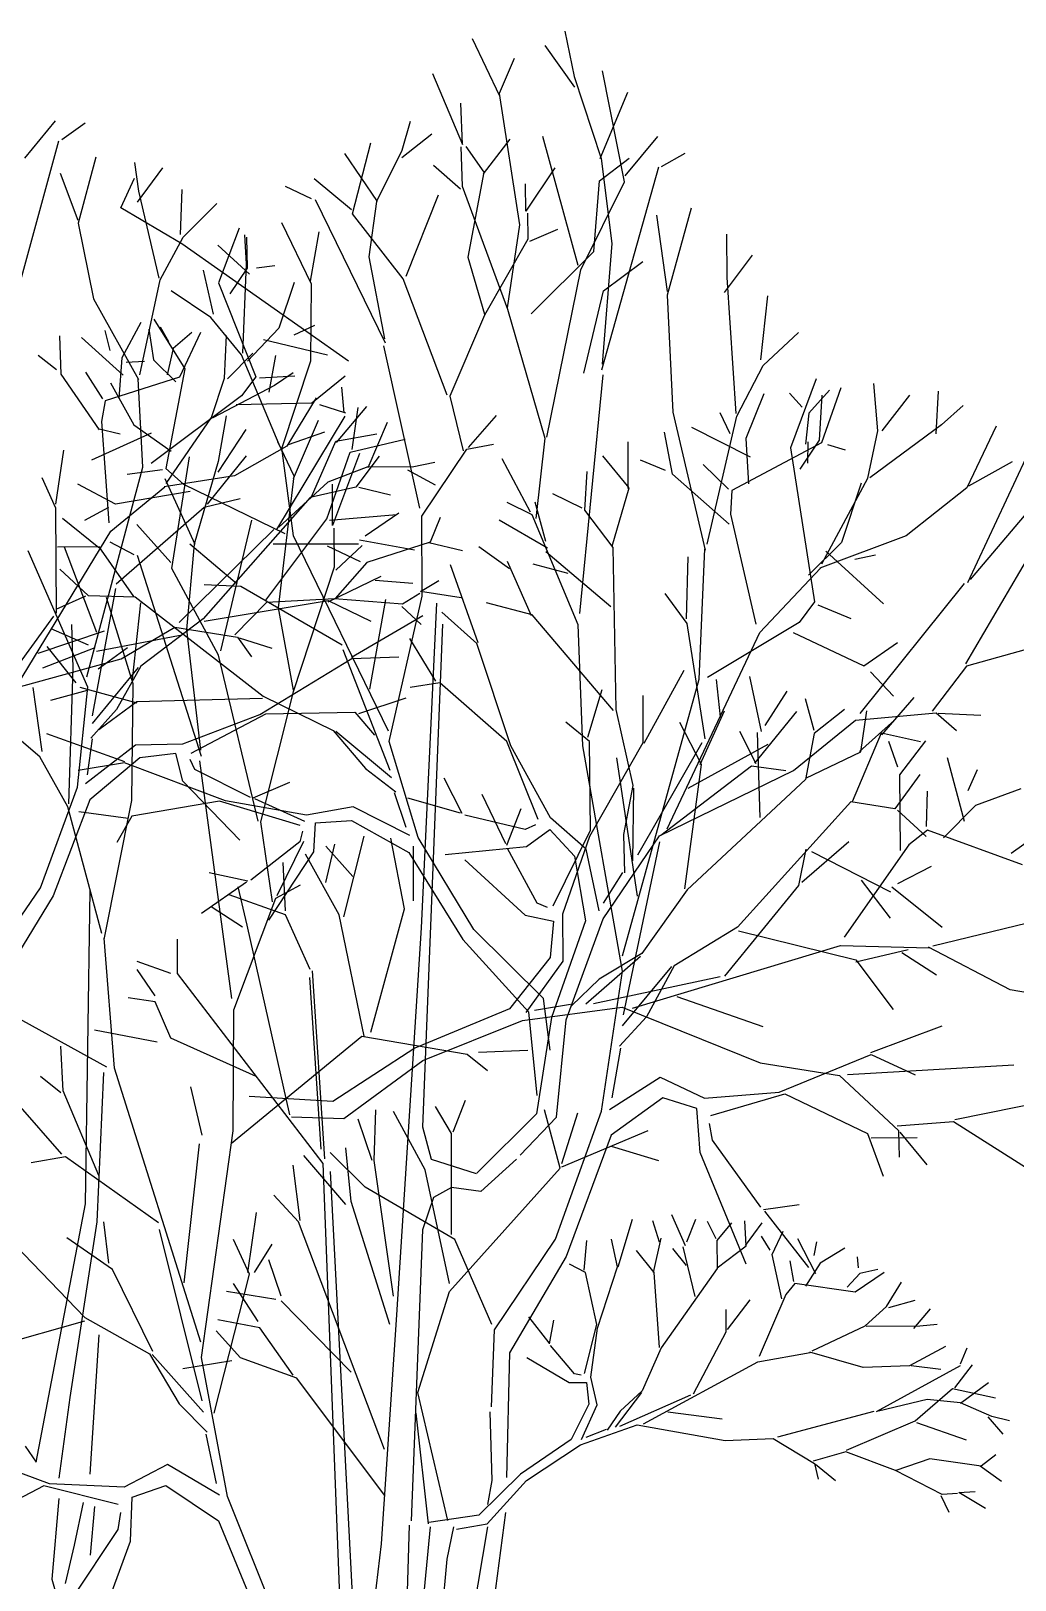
# Model space of a CAD drawing. Header units: millimetres. Extents: x 217.2 to 255.1, y 166.7 to 190.9.
# Drawn here: x 243.511 to 245.204, y 178.02 to 180.686 of the extents above; entities that cross this region are included whole.
import ezdxf

# ---------------------------------------------------------------- set-up
doc = ezdxf.new("R2010")
doc.units = ezdxf.units.MM
doc.layers.add('trees', color=104, linetype='Continuous')

msp = doc.modelspace()

# ---------------------------------------------------------------- linework, layer by layer
at = {"layer": 'trees', "color": 64, "true_color": 0x78b116}
for p, q in [((244.3173, 180.574), (244.2705, 180.6731)), ((244.4465, 180.5898), (244.3957, 180.6613)), ((244.3425, 180.6391), (244.3164, 180.5789)), ((244.2019, 180.6134), (244.2532, 180.4909)), ((244.4456, 180.6079), (244.4919, 180.4671)), ((244.3164, 180.5789), (244.3512, 180.3525)), ((244.2532, 180.4909), (244.2503, 180.562)), ((244.1489, 180.4687), (244.2006, 180.5095)), ((244.1632, 180.5308), (244.1491, 180.4807)), ((244.064, 180.3715), (244.0958, 180.4939)), ((244.2505, 180.4867), (244.2527, 180.4192)), ((244.259, 180.4873), (244.2899, 180.4435)), ((244.2892, 180.4404), (244.3353, 180.5001)), ((244.4524, 180.2824), (244.3914, 180.5049)), ((244.1491, 180.4807), (244.1053, 180.393)), ((244.5904, 180.4517), (244.4928, 180.1023)), ((244.4571, 180.2752), (244.5319, 180.4268)), ((243.7724, 180.3313), (243.8308, 180.3894)), ((244.1053, 180.393), (244.0921, 180.2977)), ((244.6468, 180.3813), (244.6058, 180.2315)), ((244.1514, 180.26), (244.064, 180.3715)), ((243.8783, 180.3355), (243.8808, 180.2856)), ((244.3713, 180.1995), (244.4792, 180.3066)), ((244.3987, 179.9869), (244.4571, 180.2752)), ((244.2272, 180.0595), (244.1514, 180.26)), ((244.3305, 180.2074), (244.3948, 179.9855)), ((244.4551, 179.6838), (244.4953, 180.0943)), ((244.6607, 179.5707), (244.6706, 179.7948)), ((244.5662, 179.4607), (244.6346, 179.586)), ((244.5171, 179.5186), (244.5465, 179.3874)), ((244.5926, 179.3008), (244.8227, 179.4135)), ((244.5305, 178.9929), (244.5931, 179.2908)), ((244.446, 179.2659), (244.4649, 179.1547)), ((244.9923, 179.2134), (245.0785, 179.1439)), ((244.728, 179.1375), (244.9302, 179.0877)), ((244.5459, 179.0045), (244.9038, 179.1121)), ((244.622, 179.0245), (244.7702, 178.9728)), ((244.5282, 179.0061), (244.7658, 178.9104)), ((244.5937, 178.8858), (244.6696, 178.8492)), ((244.6809, 178.8198), (244.8079, 178.8567)), ((244.521, 178.5591), (244.546, 178.641)), ((244.8552, 178.4144), (244.946, 178.4576)), ((244.6511, 178.3404), (244.707, 178.4474)), ((244.595, 178.4195), (244.5625, 178.3456)), ((244.7618, 178.3954), (244.8518, 178.4117)), ((244.9427, 178.3861), (244.851, 178.412)), ((244.5646, 178.2886), (244.7618, 178.3954)), ((244.6069, 178.3096), (244.7003, 178.2973)), ((244.7959, 178.2666), (244.962, 178.3109)), ((244.7053, 178.2601), (244.7879, 178.2639)), ((244.7879, 178.2639), (244.8593, 178.2206)), ((244.9131, 178.2407), (244.857, 178.2246)), ((244.8593, 178.2206), (244.8655, 178.1935)), ((244.8609, 178.2192), (244.895, 178.1915)), ((244.9982, 178.2086), (244.9131, 178.2407))]:
    msp.add_line(p, q, dxfattribs=at)
at = {"layer": 'trees', "color": 97, "true_color": 0x25742c}
for p, q in [((244.4293, 180.6863), (244.4456, 180.6079)), ((244.0572, 180.1178), (243.7704, 180.3199)), ((244.7082, 180.2618), (244.7236, 180.0282)), ((244.1797, 179.8648), (244.1181, 180.1445)), ((243.7729, 179.9062), (243.9474, 179.8213)), ((243.7846, 179.8934), (243.6561, 179.8717)), ((243.6275, 179.7967), (243.565, 179.8472)), ((243.8376, 179.6196), (243.8907, 179.8441)), ((243.4873, 179.5611), (243.648, 179.8256)), ((244.126, 179.4813), (243.9627, 179.8174)), ((243.6087, 179.5568), (243.5059, 179.7914)), ((243.628, 179.7987), (243.5565, 179.7979)), ((244.5118, 179.7971), (244.5171, 179.5186)), ((243.6937, 179.7839), (243.8036, 179.4382)), ((244.28, 179.6329), (244.2326, 179.7676)), ((243.8332, 179.6122), (243.7531, 179.761)), ((243.6166, 179.5076), (243.6567, 179.7266)), ((243.6901, 179.7122), (243.9102, 179.5415)), ((244.9379, 179.5118), (245.117, 179.7353)), ((243.6855, 179.57), (243.6995, 179.7018)), ((243.9363, 179.6932), (243.9621, 179.5516)), ((244.1825, 179.1428), (244.2092, 179.7013)), ((243.7786, 179.6559), (243.8024, 179.4487)), ((244.219, 179.6655), (244.1842, 178.7999)), ((244.4606, 179.4559), (244.4522, 179.6641)), ((244.6707, 179.4678), (244.64, 179.6667)), ((244.3365, 179.4559), (244.278, 179.632)), ((244.6057, 179.3129), (244.7649, 179.651)), ((244.8224, 179.6512), (244.9437, 179.5937)), ((243.9044, 179.5097), (244.0628, 179.6064)), ((243.5827, 179.59), (243.5755, 179.356)), ((244.9553, 179.5831), (244.9951, 179.5414)), ((244.5289, 179.0944), (244.6607, 179.5707)), ((244.6974, 179.5057), (244.6903, 179.5702)), ((244.7677, 179.4808), (244.7478, 179.5751)), ((244.7742, 179.4907), (244.8121, 179.5498)), ((243.6931, 179.5319), (243.6275, 179.4836)), ((243.9102, 179.5415), (244.0308, 179.482)), ((244.8585, 179.4824), (244.8435, 179.5366)), ((244.6648, 179.4238), (244.6275, 179.4962)), ((244.6625, 179.4238), (244.7043, 179.5164)), ((244.7566, 179.4262), (244.8287, 179.5147)), ((244.8227, 179.4135), (244.9299, 179.5002)), ((244.9109, 179.5187), (244.8586, 179.4774)), ((244.9367, 179.4463), (244.9965, 179.5001)), ((244.9386, 179.4455), (244.9491, 179.5162)), ((243.5257, 179.4368), (243.4629, 179.491)), ((243.6724, 179.4286), (243.5378, 179.4763)), ((244.7589, 179.425), (244.7307, 179.4808)), ((244.7656, 179.3323), (244.761, 179.4787)), ((244.8586, 179.4774), (244.8433, 179.398)), ((244.9242, 179.3598), (244.9745, 179.4782)), ((243.6081, 179.4059), (243.6164, 179.4678)), ((244.6417, 179.3829), (244.7792, 179.4585)), ((244.8443, 179.4005), (244.9386, 179.4455)), ((245.0026, 179.4189), (244.9871, 179.4631)), ((243.8561, 179.0212), (243.8014, 179.4301)), ((244.5944, 179.3023), (244.7507, 179.4213)), ((244.6358, 179.2095), (244.6648, 179.4238)), ((244.7507, 179.4213), (244.8099, 179.4133)), ((244.8433, 179.398), (244.6397, 179.2079)), ((245.0072, 179.2759), (245.0062, 179.4061)), ((243.5271, 179.2112), (243.5909, 179.3846)), ((243.8353, 179.3608), (243.6845, 179.3348)), ((244.9218, 179.3594), (244.7268, 179.1439)), ((244.9972, 179.3477), (244.9218, 179.3594)), ((244.837, 179.2214), (244.9181, 179.291)), ((244.0413, 179.1649), (243.9833, 179.2692)), ((244.3817, 179.1853), (244.3305, 179.2793)), ((244.832, 179.2155), (244.8448, 179.2778)), ((244.8538, 179.2742), (244.9898, 179.2046)), ((243.8825, 179.1473), (243.8671, 179.2133)), ((244.9395, 179.2246), (244.9891, 179.1594)), ((244.0838, 178.9564), (244.0413, 179.1649)), ((244.4099, 179.1539), (244.4042, 179.0918)), ((243.9559, 178.8205), (243.8825, 179.1473)), ((244.01, 178.7614), (243.9907, 179.0569)), ((244.0165, 178.7451), (243.9954, 179.0687)), ((243.4795, 178.9924), (243.6405, 178.9033)), ((244.9559, 178.9278), (245.0787, 178.9739)), ((244.9159, 178.8903), (245.2019, 178.9066)), ((243.6276, 178.7162), (243.5658, 178.8622)), ((243.804, 178.4031), (243.8586, 178.7933))]:
    msp.add_line(p, q, dxfattribs=at)
at = {"layer": 'trees', "color": 42, "true_color": 0xd28328}
for p, q in [((244.5319, 180.4268), (244.4945, 180.6176)), ((244.4903, 180.4668), (244.5379, 180.5813)), ((244.5333, 180.437), (244.5896, 180.5049)), ((244.4888, 180.4285), (244.54, 180.4673)), ((244.4919, 180.4671), (244.5101, 180.3208)), ((244.596, 180.4528), (244.6366, 180.4759)), ((244.412, 180.4509), (244.3621, 180.3761)), ((244.3621, 180.3761), (244.362, 180.4232)), ((244.4792, 180.3066), (244.4888, 180.4285)), ((244.6062, 180.2382), (244.5875, 180.3695)), ((244.496, 180.2389), (244.5635, 180.2893)), ((244.6058, 180.2315), (244.6152, 180.03)), ((243.8027, 180.1671), (243.7665, 180.0905)), ((243.9038, 180.0892), (243.9646, 180.0929)), ((243.7531, 179.761), (243.7836, 179.9531)), ((243.8147, 179.8719), (243.8818, 179.9551)), ((243.9627, 179.8174), (243.9422, 179.9685)), ((243.6066, 179.5744), (243.7034, 179.9354)), ((243.8329, 179.9451), (243.7916, 179.8028)), ((243.648, 179.8256), (243.7411, 179.9017)), ((243.7932, 179.8025), (243.7416, 179.9153)), ((243.809, 179.8667), (243.8708, 179.8814)), ((243.6571, 179.7347), (243.809, 179.8667)), ((243.9151, 179.7065), (244.0196, 179.8468)), ((243.7513, 179.7713), (243.6926, 179.8371)), ((243.7657, 179.6684), (243.9289, 179.8283)), ((243.7916, 179.8028), (243.7786, 179.6559)), ((243.8655, 179.7341), (243.7838, 179.8031)), ((243.8721, 179.7301), (243.8086, 179.7328)), ((244.0462, 179.6291), (243.8721, 179.7301)), ((243.8089, 179.6704), (244.0221, 179.7058)), ((243.9158, 179.7024), (243.8614, 179.6468)), ((244.0329, 179.7089), (243.9158, 179.7024)), ((243.6658, 179.6055), (243.7582, 179.6599)), ((243.8071, 179.6743), (243.6999, 179.5931)), ((243.7582, 179.6599), (243.8663, 179.6427)), ((243.677, 179.6246), (243.6263, 179.5879)), ((245.1104, 178.3924), (245.1218, 178.4198)), ((245.1008, 178.3508), (245.1309, 178.3905)), ((245.0966, 178.3495), (245.1708, 178.3336)), ((245.1104, 178.3242), (245.1586, 178.3602)), ((245.1643, 178.3013), (245.1106, 178.3252)), ((245.1571, 178.3011), (245.1829, 178.2712)), ((245.1947, 178.2942), (245.1643, 178.3013)), ((245.0347, 178.2914), (245.1203, 178.2615)), ((245.1458, 178.2159), (245.0573, 178.2286)), ((245.1439, 178.2163), (245.1809, 178.1902)), ((245.1712, 178.2356), (245.1458, 178.2159)), ((245.1073, 178.1709), (245.1355, 178.1722)), ((245.1534, 178.143), (245.1073, 178.1709))]:
    msp.add_line(p, q, dxfattribs=at)
at = {"layer": 'trees', "color": 62, "true_color": 0xacc205}
for p, q in [((243.5001, 180.4677), (243.5527, 180.5318)), ((243.5637, 180.4994), (243.6037, 180.5285)), ((243.558, 180.4968), (243.4858, 180.2316)), ((243.6221, 180.4691), (243.5921, 180.3557)), ((243.6886, 180.46), (243.6955, 180.4105)), ((244.1071, 180.3926), (244.0506, 180.4755)), ((243.5919, 180.3603), (243.5617, 180.4412)), ((243.6653, 180.382), (243.6886, 180.4329)), ((243.7373, 180.4509), (243.6932, 180.3919)), ((244.062, 180.3786), (243.9982, 180.4316)), ((243.6955, 180.4105), (243.7307, 180.2606)), ((243.9935, 180.3977), (243.9487, 180.4187)), ((243.7704, 180.3199), (243.6653, 180.382)), ((243.9997, 180.3962), (244.1205, 180.1495)), ((243.5921, 180.3557), (243.6184, 180.2251)), ((243.9419, 180.3569), (243.9928, 180.2512)), ((243.8692, 180.3469), (243.8332, 180.253)), ((243.8813, 180.3314), (243.8829, 180.2783)), ((243.992, 180.2558), (244.0064, 180.3409)), ((244.3657, 180.3282), (244.2911, 180.1973)), ((244.7075, 180.3367), (244.7082, 180.2618)), ((243.8322, 180.3174), (243.8866, 180.2677)), ((244.0921, 180.2977), (244.1191, 180.1566)), ((244.7517, 180.3005), (244.7039, 180.236)), ((243.8829, 180.2783), (243.8528, 180.2339)), ((243.8808, 180.2856), (243.8746, 180.1317)), ((243.8986, 180.2785), (243.9304, 180.2827)), ((243.8332, 180.253), (243.8978, 180.0908)), ((243.9635, 180.2535), (243.9374, 180.1747)), ((243.9928, 180.2512), (243.9915, 180.118)), ((243.6184, 180.2251), (243.6959, 180.0865)), ((244.7781, 180.2307), (244.7663, 180.1201)), ((243.7223, 180.1903), (243.7754, 180.1048)), ((243.8728, 180.1287), (243.8203, 180.1932)), ((243.8435, 180.0889), (243.8473, 180.1623)), ((243.9374, 180.1747), (243.8833, 180.1181)), ((243.9634, 180.1633), (243.9993, 180.1799)), ((244.7705, 180.1108), (244.8315, 180.1671)), ((243.5629, 180.0954), (243.5605, 180.1614)), ((243.9107, 180.1553), (244.0207, 180.129)), ((244.7254, 180.0234), (244.7705, 180.1108)), ((244.8622, 180.0875), (244.8179, 179.9687)), ((244.7719, 180.0619), (244.7409, 179.9848)), ((244.8376, 180.039), (244.816, 180.0627)), ((244.885, 180.0682), (244.8494, 180.0287)), ((244.8716, 180.0594), (244.867, 179.9818)), ((244.9042, 180.0722), (244.871, 179.9772)), ((244.968, 179.9978), (244.9609, 180.0798)), ((245.0227, 180.0592), (244.975, 179.9981)), ((245.0721, 180.0664), (245.0676, 179.9929)), ((243.864, 180.0436), (243.9943, 180.0465)), ((244.6152, 180.03), (244.6712, 179.7928)), ((245.1151, 180.0419), (245.0779, 180.0086)), ((244.2634, 179.9695), (244.312, 180.0242)), ((244.7488, 179.9528), (244.6477, 180.0037)), ((244.6742, 179.803), (244.7254, 180.0234)), ((244.7137, 179.9929), (244.697, 180.0288)), ((244.8494, 180.0287), (244.8437, 179.9754)), ((245.0779, 180.0086), (244.9542, 179.9169)), ((245.1717, 180.0059), (245.1214, 179.8999)), ((244.6147, 179.9237), (244.6011, 179.9958)), ((244.871, 179.9772), (244.717, 179.8952)), ((244.7409, 179.9848), (244.7457, 179.9066)), ((244.867, 179.9818), (244.8339, 179.9319)), ((244.8474, 179.9424), (244.8479, 179.9792)), ((244.9507, 179.9164), (244.968, 179.9978)), ((245.2386, 179.9856), (245.1224, 179.7366)), ((244.3704, 179.858), (244.3217, 179.9499)), ((244.8179, 179.9687), (244.8592, 179.7036)), ((244.8816, 179.9747), (244.9116, 179.9656)), ((244.7122, 179.8374), (244.6147, 179.9237)), ((244.7113, 179.8979), (244.6673, 179.94)), ((245.1245, 179.9033), (245.1998, 179.9455)), ((244.8715, 179.7689), (244.9507, 179.9164)), ((244.9391, 179.9078), (244.9057, 179.8061)), ((245.1214, 179.8999), (245.0169, 179.8172)), ((243.991, 179.8834), (243.8071, 179.6743)), ((244.717, 179.8952), (244.7148, 179.8545)), ((244.1839, 179.7133), (244.1836, 179.8512)), ((244.7148, 179.8545), (244.7583, 179.6653)), ((245.22, 179.8517), (245.1271, 179.7422)), ((245.0169, 179.8172), (244.8682, 179.7615)), ((244.9057, 179.8061), (244.8488, 179.7498)), ((244.8786, 179.7908), (244.9778, 179.7005)), ((244.639, 179.6744), (244.6415, 179.7813)), ((244.9285, 179.7774), (244.9638, 179.7844)), ((245.1193, 179.5971), (245.2278, 179.782)), ((244.64, 179.6667), (244.6023, 179.7179)), ((244.8592, 179.7036), (244.8325, 179.6683)), ((244.8646, 179.6984), (244.9215, 179.6749)), ((244.9437, 179.5937), (245.0019, 179.6336)), ((245.2668, 179.6338), (245.1208, 179.5928)), ((243.9017, 179.3262), (243.8332, 179.6122)), ((245.1208, 179.5928), (245.0615, 179.5157)), ((243.9621, 179.5489), (243.9057, 179.3249)), ((245.0403, 179.4063), (244.9972, 179.3477)), ((245.1238, 179.3788), (245.1394, 179.4151)), ((245.0516, 179.317), (245.0534, 179.3779)), ((245.214, 179.3816), (245.136, 179.3531)), ((245.0018, 179.3453), (245.051, 179.3001)), ((245.136, 179.3531), (245.081, 179.2973)), ((245.0533, 179.311), (245.0216, 179.2854)), ((245.2173, 179.2513), (245.0533, 179.311)), ((245.0216, 179.2854), (244.91, 179.1266)), ((245.2412, 179.3017), (245.1977, 179.2703)), ((245.0022, 179.2187), (245.0606, 179.2486)), ((245.0627, 179.1116), (245.2254, 179.1513)), ((244.9038, 179.1121), (245.0562, 179.1084)), ((244.93, 179.0843), (245.02, 179.1056)), ((245.0094, 179.1001), (245.0689, 179.062)), ((245.1959, 179.0358), (245.055, 179.1091)), ((244.9302, 179.0877), (244.9944, 179.0022)), ((245.3272, 179.0134), (245.1959, 179.0358)), ((244.7982, 178.8598), (244.9565, 178.9246)), ((244.9565, 178.9246), (245.0321, 178.8897)), ((244.902, 178.8886), (245.0038, 178.794)), ((244.8079, 178.8567), (244.9504, 178.7884)), ((245.1006, 178.8125), (245.3107, 178.8554)), ((245.0984, 178.8085), (245.0014, 178.8011)), ((245.2265, 178.7274), (245.0984, 178.8085)), ((244.9504, 178.7884), (244.9773, 178.7154)), ((244.9567, 178.7813), (245.0356, 178.782)), ((245.0038, 178.794), (245.0048, 178.7476)), ((245.006, 178.7911), (245.0523, 178.7344)), ((244.8099, 178.5115), (244.7637, 178.4047)), ((244.707, 178.4474), (244.707, 178.4855)), ((244.7093, 178.4514), (244.7485, 178.5022)), ((244.946, 178.4576), (244.9832, 178.4908)), ((245.0315, 178.501), (244.9867, 178.4885)), ((245.058, 178.4869), (245.0297, 178.453)), ((245.0402, 178.4569), (244.9478, 178.4566)), ((245.0701, 178.4598), (245.0402, 178.4569)), ((245.0846, 178.4222), (245.0226, 178.3889)), ((245.0226, 178.3889), (244.9427, 178.3861)), ((245.1097, 178.3887), (244.965, 178.3096)), ((245.0253, 178.3895), (245.0767, 178.3831)), ((245.0321, 178.2941), (245.0966, 178.3495)), ((245.0531, 178.3306), (244.9693, 178.3107)), ((245.1106, 178.3252), (245.0531, 178.3306)), ((244.9139, 178.2433), (245.0321, 178.2941)), ((245.0573, 178.2286), (244.9993, 178.2087)), ((245.0786, 178.1674), (244.9982, 178.2086)), ((245.0764, 178.1654), (245.0902, 178.1368)), ((245.1054, 178.169), (245.0786, 178.1674))]:
    msp.add_line(p, q, dxfattribs=at)
at = {"layer": 'trees', "color": 45, "true_color": 0xba8d4a}
for p, q in [((244.2499, 180.414), (244.2032, 180.4547)), ((244.2899, 180.4435), (244.2623, 180.2971)), ((243.7703, 180.4135), (243.7673, 180.336)), ((244.1561, 180.2642), (244.2122, 180.4044)), ((244.2527, 180.4192), (244.3305, 180.2074)), ((244.3512, 180.3525), (244.3304, 180.21)), ((244.3651, 180.3729), (244.3657, 180.3282)), ((243.733, 180.258), (243.7724, 180.3313)), ((244.369, 180.3243), (244.4176, 180.3451)), ((244.2623, 180.2971), (244.291, 180.1991)), ((244.5101, 180.3208), (244.4936, 180.1129)), ((243.8068, 180.2744), (243.8244, 180.1989)), ((243.6982, 180.0942), (243.733, 180.258)), ((243.8203, 180.1932), (243.752, 180.2392)), ((244.462, 180.0972), (244.496, 180.2389)), ((244.2911, 180.1973), (244.2315, 180.058)), ((243.647, 180.1361), (243.6382, 180.171)), ((243.6996, 180.1848), (243.6671, 180.1235)), ((243.7134, 180.1728), (243.7218, 180.1203)), ((243.7477, 180.1515), (243.7337, 180.1766)), ((243.7875, 180.1675), (243.7556, 180.14)), ((243.6695, 180.0938), (243.5974, 180.159)), ((243.7556, 180.14), (243.7453, 180.0944)), ((243.5544, 180.103), (243.5231, 180.1276)), ((243.6671, 180.1235), (243.6619, 180.0539)), ((243.7063, 180.1176), (243.6744, 180.1157)), ((243.7218, 180.1203), (243.7597, 180.0825)), ((243.8926, 180.1317), (243.849, 180.0877)), ((243.9379, 179.9744), (243.8728, 180.1287)), ((243.9315, 180.128), (243.9198, 180.0644)), ((243.9915, 180.118), (243.9416, 179.9672)), ((243.6284, 179.9999), (243.5629, 180.0954)), ((243.6345, 180.0532), (243.6053, 180.099)), ((243.7665, 180.0905), (243.6385, 180.0497)), ((243.7034, 179.9354), (243.6951, 180.0876)), ((243.7754, 180.1048), (243.7426, 179.9334)), ((243.8211, 180.0209), (243.8435, 180.0889)), ((243.8978, 180.0908), (243.8731, 180.0583)), ((243.9619, 180.0978), (243.9295, 180.0761)), ((243.9943, 180.0465), (244.0512, 180.0927)), ((243.6473, 180.0808), (243.6878, 180.0083)), ((243.8731, 180.0583), (243.7178, 179.942)), ((243.9295, 180.0761), (243.8238, 180.0207)), ((244.0494, 180.0289), (244.0457, 180.0735)), ((244.2315, 180.058), (244.2542, 179.9634)), ((243.6385, 180.0497), (243.6323, 180.0143)), ((244.0015, 180.0547), (243.9508, 179.9719)), ((244.0071, 180.0434), (244.0518, 180.0292)), ((244.0365, 179.9782), (244.0884, 180.0397)), ((244.0636, 179.9659), (244.0739, 180.0384)), ((243.6323, 180.0143), (243.6445, 179.8395)), ((243.6878, 180.0083), (243.7517, 179.9629)), ((243.7434, 179.9075), (243.8211, 180.0209)), ((243.8464, 180.0241), (243.8329, 179.9451)), ((244.0508, 180.0233), (243.9332, 179.8283)), ((243.9624, 179.9158), (244.0056, 180.0164)), ((244.0909, 179.9348), (244.1241, 180.0132)), ((243.7177, 179.9943), (243.6146, 179.9477)), ((243.6644, 179.9922), (243.626, 180.0018)), ((243.8326, 179.927), (243.8808, 180.0003)), ((243.9348, 179.9799), (243.9631, 179.9207)), ((243.9536, 179.9743), (244.0163, 179.9961)), ((243.9935, 179.8846), (244.0356, 179.9802)), ((244.0356, 179.9802), (244.106, 179.9928)), ((244.0597, 179.9615), (244.1544, 179.9838)), ((244.3948, 179.9855), (244.3794, 179.847)), ((244.5383, 179.8989), (244.5384, 179.9793)), ((243.9508, 179.9719), (243.8609, 179.9205)), ((244.0196, 179.8468), (244.0597, 179.9615)), ((244.0763, 179.9592), (244.0294, 179.835)), ((244.1097, 179.9547), (244.0699, 179.9012)), ((244.1836, 179.8512), (244.2609, 179.9668)), ((244.2609, 179.9668), (244.3065, 179.9752)), ((244.5402, 179.8998), (244.4947, 179.9549)), ((243.7369, 179.9307), (243.6765, 179.9228)), ((243.7426, 179.9334), (243.7729, 179.9062)), ((244.0905, 179.9364), (244.0214, 179.9096)), ((244.1666, 179.9354), (244.0905, 179.9364)), ((244.1585, 179.9309), (244.2063, 179.905)), ((244.2058, 179.9437), (244.1666, 179.9354)), ((244.4673, 179.9282), (244.4631, 179.8616)), ((244.6028, 179.9296), (244.5596, 179.9476)), ((243.5535, 179.8647), (243.5302, 179.9173)), ((243.6561, 179.8717), (243.5915, 179.9063)), ((243.8609, 179.9205), (243.7401, 179.9017)), ((243.9631, 179.9207), (243.9363, 179.6932)), ((244.0214, 179.9096), (243.9374, 179.8323)), ((244.0699, 179.9012), (243.991, 179.8834)), ((244.0294, 179.835), (244.0297, 179.9061)), ((244.5107, 179.7996), (244.5402, 179.8998)), ((244.373, 179.8535), (244.3299, 179.8749)), ((244.3967, 179.8077), (244.3781, 179.8755)), ((244.4592, 179.8648), (244.4089, 179.8899)), ((243.5548, 179.684), (243.5535, 179.8647)), ((243.6441, 179.8662), (243.6029, 179.8438)), ((244.0242, 179.8446), (244.1405, 179.8543)), ((244.0858, 179.8172), (244.1437, 179.8569)), ((244.2146, 179.849), (244.1975, 179.8067)), ((244.3997, 179.7962), (244.3163, 179.8446)), ((244.4522, 179.6641), (244.373, 179.8535)), ((244.4631, 179.8616), (244.5118, 179.7971)), ((244.0321, 179.8308), (244.0324, 179.7634)), ((243.6243, 179.6512), (243.5682, 179.7977)), ((243.6875, 179.7128), (243.628, 179.7987)), ((243.688, 179.7849), (243.6467, 179.8065)), ((243.9277, 179.8038), (244.0742, 179.8036)), ((244.0205, 179.7999), (244.0772, 179.7734)), ((244.0353, 179.7582), (244.0806, 179.8006)), ((244.076, 179.8104), (244.1709, 179.7934)), ((244.1975, 179.8067), (244.0884, 179.7715)), ((244.1951, 179.8061), (244.2534, 179.7922)), ((244.3343, 179.7606), (244.2815, 179.7985)), ((244.5087, 179.6954), (244.3968, 179.7899)), ((244.0324, 179.7634), (243.9621, 179.5489)), ((244.0884, 179.7715), (244.034, 179.7097)), ((244.3718, 179.6799), (244.3309, 179.7729)), ((244.4354, 179.7524), (244.375, 179.7688)), ((243.5602, 179.7598), (243.6093, 179.7147)), ((244.0222, 179.7035), (244.1135, 179.7481)), ((244.103, 179.7409), (244.1677, 179.7357)), ((244.1809, 179.7217), (244.2124, 179.7403)), ((244.7649, 179.651), (244.8695, 179.7618)), ((243.6044, 179.7137), (243.5533, 179.6903)), ((243.6093, 179.7147), (243.6901, 179.7122)), ((243.6398, 179.7115), (243.6861, 179.5633)), ((244.1799, 179.718), (244.1502, 179.6999)), ((244.2508, 179.7107), (244.1809, 179.7217)), ((244.0221, 179.7058), (244.0956, 179.6707)), ((244.1502, 179.6999), (244.0329, 179.7089)), ((244.0941, 179.5533), (244.1215, 179.7077)), ((244.1489, 179.6957), (244.1821, 179.6645)), ((244.278, 179.632), (244.2177, 179.6862)), ((244.3733, 179.6816), (244.2946, 179.7023)), ((243.6096, 179.6292), (243.5452, 179.6573)), ((243.5807, 179.6648), (243.5827, 179.59)), ((244.062, 179.6084), (244.1851, 179.6805)), ((244.5133, 179.5168), (244.3733, 179.6816)), ((244.8325, 179.6683), (244.6747, 179.5735)), ((243.5229, 179.6153), (243.6374, 179.6538)), ((243.7674, 179.6459), (243.6235, 179.6181)), ((243.8663, 179.6427), (243.89, 179.6091)), ((243.8691, 179.6418), (243.9251, 179.6239)), ((244.2074, 179.5672), (244.1627, 179.6406)), ((243.4759, 179.5532), (243.6658, 179.6055)), ((243.5378, 179.6271), (243.5879, 179.5643)), ((244.0628, 179.6064), (244.1439, 179.6088)), ((244.2145, 179.5646), (244.1632, 179.5564)), ((244.4688, 179.4707), (244.4935, 179.553)), ((244.5642, 179.4615), (244.5641, 179.5426)), ((244.9751, 179.475), (245.0304, 179.5393)), ((244.4716, 179.4636), (244.4312, 179.4964)), ((244.9299, 179.5002), (245.0683, 179.5127)), ((245.0683, 179.5127), (245.1035, 179.4825)), ((245.072, 179.5124), (245.1451, 179.5089)), ((244.9745, 179.4782), (245.0413, 179.4631)), ((244.4733, 179.3106), (244.4716, 179.4636)), ((244.4723, 179.3003), (244.5642, 179.4615)), ((244.5549, 179.2683), (244.6657, 179.4614)), ((245.0062, 179.4061), (245.0507, 179.4644)), ((244.5543, 179.197), (244.5191, 179.4355)), ((245.1174, 179.3258), (245.0878, 179.435)), ((244.5465, 179.3874), (244.5305, 179.3035)), ((244.5463, 179.2582), (244.5482, 179.3831)), ((244.3787, 179.3198), (244.3614, 179.3117)), ((244.3632, 179.2827), (244.4036, 179.3116)), ((244.4036, 179.3116), (244.446, 179.2659)), ((244.466, 179.2783), (244.4047, 179.332)), ((244.5305, 179.3035), (244.5323, 179.2373)), ((243.8839, 179.2229), (243.8171, 179.2373)), ((244.1712, 178.9357), (244.0304, 178.8439)), ((244.0491, 178.8146), (244.1852, 178.9141)), ((244.1011, 178.7424), (244.1042, 178.8294)), ((244.2341, 178.7886), (244.2069, 178.8348)), ((244.0981, 178.7424), (244.0739, 178.8131)), ((244.1888, 178.7261), (244.1344, 178.8267)), ((244.1842, 178.7999), (244.1996, 178.7443)), ((244.0528, 178.6663), (243.9803, 178.7505)), ((244.086, 178.6962), (244.0256, 178.756)), ((244.0619, 178.6717), (244.0528, 178.7641)), ((244.2311, 178.5303), (244.1888, 178.7261)), ((244.2401, 178.6064), (244.086, 178.6962)), ((244.1283, 178.4596), (244.0619, 178.6717)), ((244.2035, 178.6783), (244.1842, 178.6226)), ((244.2344, 178.6956), (244.2035, 178.6783)), ((244.3036, 178.4596), (244.2401, 178.6064)), ((244.8613, 178.5469), (244.8306, 178.6075)), ((244.8586, 178.5788), (244.8633, 178.6021)), ((244.9112, 178.5915), (244.8689, 178.5652)), ((244.8237, 178.5338), (244.8174, 178.5697)), ((244.8689, 178.5652), (244.8434, 178.5258)), ((244.9349, 178.5571), (244.9329, 178.5762)), ((244.9369, 178.5479), (244.9152, 178.5241)), ((244.9789, 178.5494), (244.9291, 178.5153)), ((244.9681, 178.5543), (244.9369, 178.5479)), ((243.9319, 178.5031), (243.8473, 178.5167)), ((243.9017, 178.465), (243.8594, 178.5303)), ((244.8255, 178.5304), (244.8099, 178.5115)), ((244.9291, 178.5153), (244.8255, 178.5304)), ((244.9832, 178.4908), (245.009, 178.5329)), ((243.9047, 178.4542), (243.8322, 178.4678)), ((243.8715, 178.4025), (243.8292, 178.4487)), ((243.9621, 178.3726), (243.9047, 178.4542)), ((243.8073, 178.3091), (243.719, 178.4082)), ((243.849, 178.164), (243.804, 178.4031)), ((243.9682, 178.3672), (243.8715, 178.4025)), ((243.8564, 178.3971), (243.7718, 178.3835)), ((243.7656, 178.3233), (243.8141, 178.2744)), ((243.8298, 178.1859), (243.8119, 178.271)), ((243.5423, 178.1856), (243.3818, 178.2448)), ((243.5004, 178.2507), (243.5197, 178.2229)), ((243.7457, 178.2188), (243.6712, 178.1796)), ((243.8353, 178.1662), (243.7457, 178.2188)), ((243.5327, 178.1822), (243.3927, 178.1089)), ((243.6712, 178.1796), (243.5423, 178.1856)), ((243.6851, 178.1624), (243.7428, 178.1829)), ((243.9361, 177.9461), (243.849, 178.164)), ((243.5584, 178.1603), (243.5468, 178.0213)), ((243.5854, 178.0803), (243.6009, 178.1533)), ((243.6202, 178.1464), (243.6124, 178.063)), ((243.6646, 178.136), (243.6602, 178.1069)), ((243.682, 178.0868), (243.6851, 178.1624)), ((243.8336, 178.1218), (243.9183, 177.9159)), ((243.6602, 178.1069), (243.5813, 177.9889)), ((243.6096, 177.8915), (243.682, 178.0868)), ((243.57, 178.0143), (243.5854, 178.0803)), ((243.5468, 178.0213), (243.5545, 177.9934))]:
    msp.add_line(p, q, dxfattribs=at)
at = {"layer": 'trees', "color": 47, "true_color": 0x8d6a35}
for p, q in [((243.5536, 179.8716), (243.5675, 179.965)), ((244.0749, 179.9011), (244.1295, 179.8878)), ((244.1272, 179.4636), (244.1839, 179.7133)), ((243.4431, 179.5323), (243.5502, 179.6793)), ((243.6204, 179.6244), (243.5305, 179.5898)), ((244.1288, 179.4137), (244.048, 179.6212)), ((243.6165, 179.4943), (243.6958, 179.5909)), ((243.6999, 179.5931), (243.6579, 179.5187)), ((243.514, 179.5565), (243.5296, 179.4463)), ((243.6071, 179.551), (243.5445, 179.5337)), ((243.5909, 179.3846), (243.6087, 179.5568)), ((243.6935, 179.5296), (243.5954, 179.5561)), ((243.6861, 179.5633), (243.6838, 179.3616)), ((244.3295, 179.4635), (244.2145, 179.5646)), ((243.9092, 179.5374), (243.6931, 179.5319)), ((244.0749, 179.5113), (244.1564, 179.5385)), ((243.6579, 179.5187), (243.6137, 179.4693)), ((243.7723, 179.4592), (243.9044, 179.5097)), ((243.7864, 179.4435), (243.9147, 179.511)), ((243.9147, 179.511), (244.0678, 179.5139)), ((244.0678, 179.5139), (244.1017, 179.4745)), ((244.0308, 179.482), (244.0861, 179.4168)), ((244.1313, 179.4007), (244.0353, 179.4806)), ((243.6047, 179.3911), (243.6908, 179.4578)), ((243.6908, 179.4578), (243.7723, 179.4592)), ((243.76, 179.4429), (243.6981, 179.4354)), ((243.7722, 179.3948), (243.76, 179.4429)), ((244.1772, 179.2979), (244.1272, 179.4636)), ((244.3838, 179.3291), (244.3295, 179.4635)), ((244.4047, 179.332), (244.3365, 179.4559)), ((244.5289, 179.0679), (244.4606, 179.4559)), ((243.5739, 179.3511), (243.5257, 179.4368)), ((243.6719, 179.4266), (243.5918, 179.4136)), ((243.6981, 179.4354), (243.6118, 179.3627)), ((243.8457, 179.3615), (243.6719, 179.4266)), ((243.7843, 179.4331), (243.7923, 179.4157)), ((243.7923, 179.4157), (243.8877, 179.3674)), ((244.0861, 179.4168), (244.1388, 179.3767)), ((243.8701, 179.2937), (243.7722, 179.3948)), ((243.8931, 179.3664), (243.956, 179.3931)), ((244.2526, 179.3392), (244.2218, 179.4002)), ((243.6118, 179.3627), (243.549, 179.1979)), ((243.8956, 179.3652), (243.9816, 179.3265)), ((244.1563, 179.3155), (244.1365, 179.3748)), ((244.2499, 179.3399), (244.1592, 179.3659)), ((244.3281, 179.2871), (244.2869, 179.372)), ((243.6329, 179.1326), (243.5739, 179.3511)), ((243.678, 179.3309), (243.5928, 179.3422)), ((243.6838, 179.3616), (243.6363, 179.1226)), ((243.9741, 179.3187), (243.8353, 179.3608)), ((243.985, 179.3368), (243.8457, 179.3615)), ((244.0653, 179.3508), (243.985, 179.3368)), ((244.1624, 179.3015), (244.0653, 179.3508)), ((244.3614, 179.3117), (244.2573, 179.3364)), ((244.3294, 179.2847), (244.3542, 179.3483)), ((243.6845, 179.3348), (243.6587, 179.2897)), ((243.9057, 179.3249), (243.9259, 179.1871)), ((243.9972, 179.2736), (244.0002, 179.3232)), ((244.0002, 179.3232), (244.0623, 179.3275)), ((244.0623, 179.3275), (244.1608, 179.2724)), ((243.9736, 179.2904), (243.889, 179.2249)), ((243.9345, 179.1983), (243.98, 179.292)), ((243.9781, 179.309), (243.9736, 179.2904)), ((244.0181, 179.2205), (244.0335, 179.2866)), ((244.0644, 179.231), (244.0181, 179.2831)), ((244.049, 179.1615), (244.0838, 179.3005)), ((244.1533, 179.1754), (244.1301, 179.297)), ((244.1687, 179.1893), (244.1687, 179.2831)), ((244.2726, 179.1395), (244.1772, 179.2979)), ((244.2232, 179.2688), (244.3632, 179.2827)), ((244.4257, 179.1667), (244.4723, 179.3003)), ((244.4951, 179.1579), (244.5926, 179.3008)), ((243.9202, 179.1558), (243.9972, 179.2736)), ((244.1608, 179.2724), (244.2536, 179.1224)), ((244.2574, 179.2595), (244.3613, 179.1647)), ((244.4886, 179.1717), (244.466, 179.2783)), ((244.6397, 179.2079), (244.5618, 179.0983)), ((244.7046, 179.0597), (244.832, 179.2155)), ((244.3993, 179.1779), (244.3817, 179.1853)), ((244.0953, 178.9633), (244.1533, 179.1754)), ((244.3613, 179.1647), (244.4099, 179.1539)), ((244.4649, 179.1547), (244.4064, 178.9883)), ((244.4268, 179.0852), (244.4257, 179.1667)), ((244.4317, 178.9842), (244.4951, 179.1579)), ((244.1402, 178.4763), (244.1825, 179.1428)), ((244.3926, 179.0211), (244.2726, 179.1395)), ((244.7268, 179.1439), (244.6178, 179.0772)), ((244.2536, 179.1224), (244.3666, 178.998)), ((244.5618, 179.0983), (244.4886, 179.0541)), ((244.4042, 179.0918), (244.3341, 179.0034)), ((244.3627, 178.9971), (244.4268, 179.0852)), ((244.4655, 179.012), (244.5597, 179.0941)), ((244.5289, 178.9738), (244.6137, 179.076)), ((244.6178, 179.0772), (244.5702, 178.9894)), ((244.4886, 179.0541), (244.4406, 179.0085)), ((244.4788, 179.0125), (244.6965, 179.0591)), ((244.4924, 178.8273), (244.5289, 179.0679)), ((244.404, 178.9318), (244.3926, 179.0211)), ((244.3567, 178.9831), (244.5282, 179.0061)), ((244.3666, 178.998), (244.3813, 178.8542)), ((244.3774, 179.001), (244.4391, 179.0111)), ((244.5702, 178.9894), (244.5235, 178.9389)), ((244.1852, 178.9141), (244.3567, 178.9831)), ((244.4064, 178.9883), (244.3805, 178.8222)), ((244.4148, 178.8165), (244.4317, 178.9842)), ((244.2808, 178.9285), (244.3658, 178.932)), ((244.5109, 178.8499), (244.5258, 178.9356)), ((244.7658, 178.9104), (244.902, 178.8886)), ((244.506, 178.83), (244.5937, 178.8858)), ((244.6696, 178.8492), (244.7982, 178.8598)), ((244.4215, 178.7288), (244.3943, 178.8294)), ((244.5979, 178.8499), (244.5093, 178.7857)), ((244.6563, 178.8316), (244.5979, 178.8499)), ((244.6621, 178.756), (244.6563, 178.8316)), ((244.3805, 178.8222), (244.2778, 178.7205)), ((244.3524, 178.7515), (244.4148, 178.8165)), ((244.4131, 178.6065), (244.4924, 178.8273)), ((244.4245, 178.7369), (244.4517, 178.824)), ((244.6777, 178.8058), (244.6831, 178.7769)), ((244.2341, 178.6146), (244.2341, 178.7886)), ((244.4245, 178.7315), (244.5726, 178.794)), ((244.5093, 178.7857), (244.4319, 178.5769)), ((244.6831, 178.7769), (244.7662, 178.6618)), ((244.5091, 178.7669), (244.5907, 178.7424)), ((244.7413, 178.5635), (244.6621, 178.756)), ((244.1344, 178.5086), (244.1011, 178.7424)), ((244.2311, 178.5167), (244.4215, 178.7288)), ((244.3464, 178.7443), (244.2846, 178.6887)), ((244.6369, 178.5954), (244.6138, 178.6484)), ((244.7711, 178.6577), (244.8326, 178.6666)), ((244.7733, 178.6548), (244.8487, 178.5582)), ((244.5926, 178.6015), (244.5806, 178.6385)), ((244.6396, 178.602), (244.6547, 178.6414)), ((244.6901, 178.6074), (244.6747, 178.6374)), ((244.7165, 178.6351), (244.6908, 178.6045)), ((244.7417, 178.5955), (244.7392, 178.6383)), ((244.7404, 178.5957), (244.7691, 178.6346)), ((244.7861, 178.5806), (244.8052, 178.6203)), ((244.3084, 178.4507), (244.4131, 178.6065)), ((244.4626, 178.5531), (244.4671, 178.6044)), ((244.5198, 178.5593), (244.5098, 178.6069)), ((244.5821, 178.5491), (244.5954, 178.6086)), ((244.6386, 178.5615), (244.6152, 178.5909)), ((244.6538, 178.5079), (244.6333, 178.5934)), ((244.6908, 178.6045), (244.6914, 178.556)), ((244.6917, 178.5576), (244.7417, 178.5955)), ((244.7825, 178.5876), (244.768, 178.6117)), ((244.4319, 178.5769), (244.3341, 178.4108)), ((244.4651, 178.5493), (244.4374, 178.5636)), ((244.5834, 178.5494), (244.5527, 178.5874)), ((244.8026, 178.5042), (244.7861, 178.5806)), ((244.4847, 178.4596), (244.4651, 178.5493)), ((244.4854, 178.4534), (244.5198, 178.5593)), ((244.5925, 178.42), (244.5834, 178.5494)), ((244.6914, 178.556), (244.595, 178.4195)), ((243.6036, 178.4721), (243.7149, 178.4093)), ((244.4023, 178.4281), (244.3677, 178.4729)), ((244.4033, 178.4268), (244.4102, 178.4673)), ((244.4632, 178.3753), (244.4847, 178.4596)), ((243.6124, 178.202), (243.6279, 178.4419)), ((244.4743, 178.3692), (244.4854, 178.4534)), ((243.7149, 178.4093), (243.7656, 178.3233)), ((244.3641, 178.4033), (244.4367, 178.3602)), ((244.4462, 178.3748), (244.4046, 178.4238)), ((244.4367, 178.3602), (244.4665, 178.3598)), ((244.4574, 178.3726), (244.4462, 178.3748)), ((244.4665, 178.3598), (244.4708, 178.3226)), ((244.4848, 178.3215), (244.4743, 178.3692)), ((243.5777, 178.3341), (243.5584, 178.1951)), ((244.4708, 178.3226), (244.4404, 178.2621)), ((244.5165, 178.2832), (244.5618, 178.3429)), ((244.5242, 178.2851), (244.6465, 178.339)), ((244.5625, 178.3456), (244.5249, 178.3108)), ((244.4579, 178.262), (244.4848, 178.3215)), ((244.5249, 178.3108), (244.5023, 178.2781)), ((244.4561, 178.253), (244.554, 178.2874)), ((244.4661, 178.266), (244.5011, 178.2795)), ((244.554, 178.2874), (244.7053, 178.2601)), ((244.4404, 178.2621), (244.3529, 178.2025)), ((244.3637, 178.1916), (244.4561, 178.253)), ((244.3529, 178.2025), (244.2813, 178.1315)), ((244.2959, 178.1165), (244.3637, 178.1916)), ((243.6609, 178.1498), (243.5327, 178.1822)), ((244.2263, 178.0558), (244.1683, 177.4022))]:
    msp.add_line(p, q, dxfattribs=at)
at = {"layer": 'trees', "color": 49, "true_color": 0x594322}
for p, q in [((244.4096, 179.1804), (244.4733, 179.3106)), ((243.9485, 179.1719), (243.9447, 179.2553)), ((244.4957, 179.1853), (244.5293, 179.2379)), ((243.4316, 179.0722), (243.5271, 179.2112)), ((243.6047, 178.6678), (243.6124, 179.2066)), ((243.8816, 179.2212), (243.8044, 179.1671)), ((243.9322, 179.1937), (243.9745, 179.2167)), ((243.549, 179.1979), (243.4615, 179.0544)), ((243.8748, 179.1438), (243.8207, 179.1786)), ((243.9485, 179.1649), (243.852, 179.1997)), ((243.8596, 179.0017), (243.9322, 179.1937)), ((243.991, 179.0711), (243.9485, 179.1649)), ((243.6546, 178.9009), (243.6368, 179.1246)), ((243.7628, 179.0639), (243.7628, 179.123)), ((243.7512, 179.0639), (243.6933, 179.0847)), ((243.7242, 179.0256), (243.6933, 179.0708)), ((244.0138, 178.7371), (243.7628, 179.0639)), ((243.7242, 179.0152), (243.6778, 179.0221)), ((243.7512, 178.9526), (243.7242, 179.0152)), ((243.8586, 178.7933), (243.8596, 179.0017)), ((244.3341, 179.0034), (244.1712, 178.9357)), ((243.728, 178.9457), (243.6199, 178.9665)), ((243.5658, 178.8622), (243.562, 178.9387)), ((243.898, 178.8866), (243.7512, 178.9526)), ((243.8558, 178.7721), (244.0799, 178.9564)), ((244.0799, 178.9564), (244.2615, 178.9251)), ((244.2615, 178.9251), (244.2962, 178.8973)), ((243.562, 178.8588), (243.5272, 178.8866)), ((243.6356, 178.8938), (243.624, 178.6365)), ((243.8031, 178.4296), (243.6546, 178.9009)), ((243.8053, 178.7858), (243.786, 178.8692)), ((243.5638, 178.7532), (243.4887, 178.8391)), ((244.0304, 178.8439), (243.8862, 178.8523)), ((244.2371, 178.7913), (244.2583, 178.8457)), ((243.9591, 178.8175), (244.0491, 178.8146)), ((243.7741, 178.5313), (243.8008, 178.7709)), ((243.5699, 178.7485), (243.511, 178.7384)), ((243.7303, 178.6351), (243.5699, 178.7485)), ((243.9742, 178.6391), (243.9621, 178.7342)), ((244.0486, 177.8159), (244.0138, 178.7371)), ((244.0258, 178.7234), (244.0722, 177.8231)), ((244.1996, 178.7443), (244.2769, 178.72)), ((243.4011, 178.6805), (243.6036, 178.4721)), ((243.9712, 178.6363), (243.9289, 178.6826)), ((244.2846, 178.6887), (244.2344, 178.6956)), ((243.5197, 178.2229), (243.6047, 178.6678)), ((243.8836, 178.5493), (243.8987, 178.6527)), ((243.624, 178.6365), (243.5777, 178.3341)), ((243.6448, 178.5656), (243.6358, 178.6363)), ((243.8051, 178.3282), (243.732, 178.6236)), ((244.1193, 178.2448), (243.9712, 178.6363)), ((244.1842, 178.6226), (244.1649, 178.1221)), ((243.6509, 178.5548), (243.5723, 178.6092)), ((243.8866, 178.5466), (243.8594, 178.6064)), ((243.8956, 178.5493), (243.9259, 178.5983)), ((243.941, 178.5086), (243.9198, 178.5711)), ((243.7204, 178.4134), (243.6509, 178.5548)), ((243.8261, 178.3073), (243.8866, 178.5466)), ((244.1767, 178.3427), (244.2311, 178.5167)), ((244.0619, 178.378), (243.941, 178.5004)), ((243.6027, 178.4656), (243.4023, 178.4088)), ((244.1138, 178.0821), (244.1402, 178.4763)), ((244.3032, 178.318), (244.3084, 178.4507)), ((244.3341, 178.4108), (244.3293, 178.1965)), ((244.1193, 178.166), (243.9682, 178.3672)), ((244.2281, 178.1225), (244.1767, 178.3427)), ((244.1948, 178.117), (244.1737, 178.3073)), ((244.3001, 178.3098), (244.3039, 178.1916)), ((244.3039, 178.1916), (244.2962, 178.1499)), ((243.7428, 178.1829), (243.8336, 178.1218)), ((244.3271, 178.136), (244.2962, 177.8996)), ((244.1616, 178.1143), (244.1465, 177.6086)), ((244.1978, 178.1116), (244.1495, 177.6222)), ((244.2813, 178.1315), (244.1956, 178.1189)), ((244.2379, 178.1114), (244.2263, 178.0558)), ((244.2427, 178.1073), (244.2959, 178.1165)), ((244.2962, 178.1116), (244.2576, 177.8822)), ((244.034, 177.4202), (244.1138, 178.0821))]:
    msp.add_line(p, q, dxfattribs=at)

doc.saveas('drawing.dxf')
